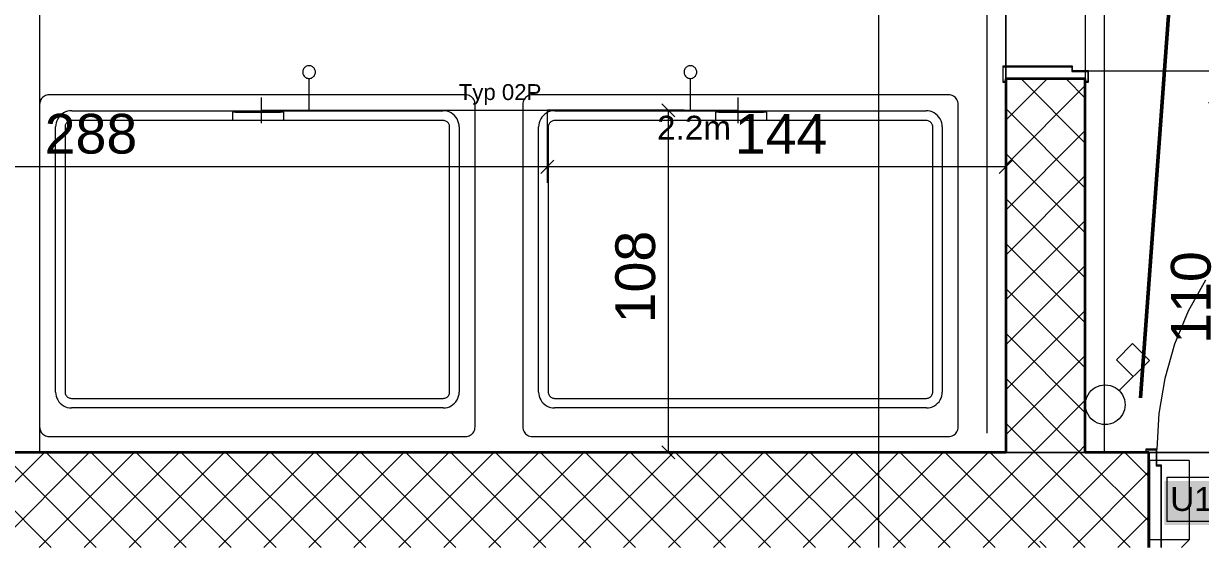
# Model space of a CAD drawing. Extents: x -1132 to 613, y -179 to 712.
# Drawn here: x -597 to -523, y -113.6 to -80.6 of the extents above; entities that cross this region are included whole.
import ezdxf
from ezdxf.lldxf.tags import DXFTag

# ---------------------------------------------------------------- set-up
doc = ezdxf.new("R2010")
doc.units = 0
doc.layers.get('0').update_dxf_attribs({"lineweight": 13})
for name, color, linetype, lineweight in [('A-DETL-____-HDLN', 7, '_Verdeckte Linien_', 9), ('A-DOOR-____-IDEN', 7, 'Continuous', 5), ('A-DOOR-____-OTLN', 7, 'Continuous', 9), ('A-DOOR-FRAM-MCUT', 7, 'Continuous', 9), ('A-DOOR-OPNG-OTLN', 7, 'Continuous', 9), ('A-FLOR-____-OTLN', 7, 'Continuous', 9), ('A-FLOR-____-OVHD', 7, 'Strichpunkt - Fein', 9), ('A-WALL-____-MCUT', 7, 'Continuous', 35), ('A-WALL-____-PATT', 7, 'Continuous', 35), ('Q-SPCQ-____-OTLN', 7, 'Continuous', 9), ('S-GRID-____-OTLN', 7, 'Continuous', 5)]:
    doc.layers.add(name, color=color, linetype=linetype, lineweight=lineweight)
for name, color, linetype, lineweight, true_color in [('EL01_VVV_Mass', 7, 'Continuous', 13, 0xb2b200), ('EL01_WAN_Leuchten', 7, 'Continuous', 13, 0x0080ff), ('EL01_WAN_Leuchtentyp', 7, 'Continuous', 13, 0x0099ff), ('EL01_WAN_Sicherheit', 7, 'Continuous', 13, 0x804000), ('X_Geometrie', 3, 'Continuous', 50, 0x00ff00)]:
    doc.layers.add(name, color=color, linetype=linetype, lineweight=lineweight, true_color=true_color)
doc.styles.get("Standard").update_dxf_attribs({"font": 'arial.ttf'})
tags = doc.linetypes.add('_Rasterlinie_', pattern=[0.375, 0.2, -0.05, 0.075, -0.05]).pattern_tags.tags
tags[10:11] = [DXFTag(74, 4), DXFTag(75, 0), DXFTag(340, '0'), DXFTag(46, 1.0), DXFTag(50, 0.0), DXFTag(44, 0.0), DXFTag(45, 0.0)]
tags[8:9] = [DXFTag(74, 4), DXFTag(75, 0), DXFTag(340, '0'), DXFTag(46, 1.0), DXFTag(50, 0.0), DXFTag(44, 0.0), DXFTag(45, 0.0)]
tags[6:7] = [DXFTag(74, 4), DXFTag(75, 0), DXFTag(340, '0'), DXFTag(46, 1.0), DXFTag(50, 0.0), DXFTag(44, 0.0), DXFTag(45, 0.0)]
tags[4:5] = [DXFTag(74, 4), DXFTag(75, 0), DXFTag(340, '0'), DXFTag(46, 1.0), DXFTag(50, 0.0), DXFTag(44, 0.0), DXFTag(45, 0.0)]
tags = doc.linetypes.add('_Verdeckte Linien_', pattern=[0.15, 0.1, -0.05]).pattern_tags.tags
tags[6:7] = [DXFTag(74, 4), DXFTag(75, 0), DXFTag(340, '0'), DXFTag(46, 1.0), DXFTag(50, 0.0), DXFTag(44, 0.0), DXFTag(45, 0.0)]
tags[4:5] = [DXFTag(74, 4), DXFTag(75, 0), DXFTag(340, '0'), DXFTag(46, 1.0), DXFTag(50, 0.0), DXFTag(44, 0.0), DXFTag(45, 0.0)]
tags = doc.linetypes.add('Grundrissdarstellung Sturz', pattern=[0.25, 0.15, -0.05, 0, -0.05]).pattern_tags.tags
tags[10:11] = [DXFTag(74, 4), DXFTag(75, 0), DXFTag(340, '0'), DXFTag(46, 1.0), DXFTag(50, 0.0), DXFTag(44, 0.0), DXFTag(45, 0.0)]
tags[8:9] = [DXFTag(74, 4), DXFTag(75, 0), DXFTag(340, '0'), DXFTag(46, 1.0), DXFTag(50, 0.0), DXFTag(44, 0.0), DXFTag(45, 0.0)]
tags[6:7] = [DXFTag(74, 4), DXFTag(75, 0), DXFTag(340, '0'), DXFTag(46, 1.0), DXFTag(50, 0.0), DXFTag(44, 0.0), DXFTag(45, 0.0)]
tags[4:5] = [DXFTag(74, 4), DXFTag(75, 0), DXFTag(340, '0'), DXFTag(46, 1.0), DXFTag(50, 0.0), DXFTag(44, 0.0), DXFTag(45, 0.0)]
tags = doc.linetypes.add('Strichpunkt - Fein', pattern=[0.2, 0.1, -0.05, 0, -0.05]).pattern_tags.tags
tags[10:11] = [DXFTag(74, 4), DXFTag(75, 0), DXFTag(340, '0'), DXFTag(46, 1.0), DXFTag(50, 0.0), DXFTag(44, 0.0), DXFTag(45, 0.0)]
tags[8:9] = [DXFTag(74, 4), DXFTag(75, 0), DXFTag(340, '0'), DXFTag(46, 1.0), DXFTag(50, 0.0), DXFTag(44, 0.0), DXFTag(45, 0.0)]
tags[6:7] = [DXFTag(74, 4), DXFTag(75, 0), DXFTag(340, '0'), DXFTag(46, 1.0), DXFTag(50, 0.0), DXFTag(44, 0.0), DXFTag(45, 0.0)]
tags[4:5] = [DXFTag(74, 4), DXFTag(75, 0), DXFTag(340, '0'), DXFTag(46, 1.0), DXFTag(50, 0.0), DXFTag(44, 0.0), DXFTag(45, 0.0)]

# ---------------------------------------------------------------- blocks, each defined once
blk = doc.blocks.new('Referenz-A0UNPDE96I', base_point=(-1115.886, -117.372))
at = {"layer": 'A-DETL-____-HDLN', "color": 0, "linetype": '_Verdeckte Linien_', "ltscale": 0.13}
blk.add_line((-596.015, -55.622), (-596.015, -107.622), dxfattribs=at)
at = {"layer": 'A-DOOR-____-IDEN', "color": 0, "linetype": 'Continuous', "ltscale": 0.13}
for p, q in [((-525.072, -109.185), (-513.232, -109.185)), ((-525.072, -111.965), (-525.072, -109.185)), ((-513.232, -111.965), (-525.072, -111.965))]:
    blk.add_line(p, q, dxfattribs=at)
at = {"layer": 'A-DOOR-____-IDEN', "color": 7, "linetype": 'Continuous', "ltscale": 0.13, "true_color": 0xffffff}
for points in [[(-525.247, -112.188), (-510.708, -112.188), (-525.247, -109.429)], [(-510.708, -112.188), (-525.247, -109.429), (-510.708, -109.429)]]:
    blk.add_solid(points, dxfattribs=at)
at = {"layer": 'A-DOOR-____-OTLN', "color": 0, "linetype": 'Grundrissdarstellung Sturz', "ltscale": 0.13}
for p, q in [((-535.215, -63.122), (-535.215, -84.122)), ((-530.215, -63.122), (-530.215, -84.122)), ((-526.215, -107.622), (-505.215, -107.622))]:
    blk.add_line(p, q, dxfattribs=at)
at = {"layer": 'A-DOOR-FRAM-MCUT', "color": 0, "linetype": 'Continuous', "ltscale": 0.13}
for p, q in [((-531.015, -83.322), (-535.415, -83.322)), ((-535.415, -83.322), (-535.415, -84.322)), ((-535.375, -84.282), (-535.375, -83.362)), ((-535.375, -83.362), (-531.055, -83.362)), ((-531.055, -83.362), (-531.055, -83.662)), ((-531.055, -83.662), (-530.055, -83.662)), ((-531.015, -83.622), (-531.015, -83.322)), ((-530.015, -83.622), (-531.015, -83.622)), ((-530.055, -83.662), (-530.055, -84.282)), ((-530.015, -84.322), (-530.015, -83.622)), ((-535.415, -84.322), (-535.215, -84.322)), ((-535.215, -84.282), (-535.375, -84.282)), ((-530.055, -84.282), (-530.215, -84.282)), ((-530.215, -84.322), (-530.015, -84.322)), ((-525.715, -107.422), (-526.415, -107.422)), ((-526.415, -107.422), (-526.415, -107.622)), ((-526.375, -107.622), (-526.375, -107.462)), ((-526.375, -107.462), (-525.755, -107.462)), ((-525.755, -107.462), (-525.755, -108.462)), ((-525.715, -108.422), (-525.715, -107.422)), ((-525.755, -108.462), (-525.455, -108.462)), ((-525.415, -108.422), (-525.715, -108.422)), ((-525.455, -108.462), (-525.455, -113.603)), ((-525.415, -113.603), (-525.415, -108.422))]:
    blk.add_line(p, q, dxfattribs=at)
at = {"layer": 'A-DOOR-OPNG-OTLN', "color": 0, "linetype": 'Continuous', "ltscale": 0.13}
for p, q in [((-530.015, -83.622), (-510.015, -83.622)), ((-522.649, -96.781), (-523.734, -98.744)), ((-523.734, -98.744), (-524.592, -100.816)), ((-524.592, -100.816), (-525.213, -102.971)), ((-525.213, -102.971), (-525.589, -105.182)), ((-525.589, -105.182), (-525.715, -107.422))]:
    blk.add_line(p, q, dxfattribs=at)
at = {"layer": 'A-FLOR-____-OTLN', "color": 0, "linetype": 'Continuous', "ltscale": 0.13}
for p, q in [((-530.215, -63.622), (-530.215, -83.622)), ((-535.215, -83.324), (-535.215, -63.92)), ((-535.215, -84.122), (-535.215, -83.362)), ((-530.215, -83.662), (-530.215, -84.122)), ((-526.215, -107.622), (-525.755, -107.622)), ((-525.715, -107.622), (-505.715, -107.622))]:
    blk.add_line(p, q, dxfattribs=at)
at = {"layer": 'A-FLOR-____-OVHD', "color": 0, "linetype": 'Strichpunkt - Fein', "ltscale": 0.13}
for p, q in [((-529.015, -107.622), (-529.015, 223.278)), ((-536.415, -21.522), (-536.415, -106.422)), ((-231.115, -107.622), (-995.015, -107.622))]:
    blk.add_line(p, q, dxfattribs=at)
at = {"layer": 'A-WALL-____-MCUT', "color": 0, "linetype": 'Continuous', "ltscale": 0.35}
for p, q in [((-530.215, -84.122), (-535.215, -84.122)), ((-535.215, -84.122), (-535.215, -107.622)), ((-530.215, -107.622), (-530.215, -84.122)), ((-535.215, -107.622), (-654.315, -107.622)), ((-526.215, -107.622), (-530.215, -107.622)), ((-526.215, -113.603), (-526.215, -107.622))]:
    blk.add_line(p, q, dxfattribs=at)
at = {"layer": 'A-WALL-____-MCUT', "color": 0, "linetype": 'Continuous', "lineweight": 9, "ltscale": 0.13}
blk.add_line((-535.215, -107.622), (-530.215, -107.622), dxfattribs=at)
at = {"layer": 'A-WALL-____-PATT', "color": 0, "linetype": 'Continuous', "lineweight": 9, "ltscale": 0.13}
for p, q in [((-535.215, -86.716), (-532.62, -84.122)), ((-530.215, -88.159), (-534.252, -84.122)), ((-530.215, -85.331), (-531.424, -84.122)), ((-535.215, -89.545), (-530.215, -84.545)), ((-530.215, -90.988), (-535.215, -85.988)), ((-535.215, -92.373), (-530.215, -87.373)), ((-530.215, -93.816), (-535.215, -88.816)), ((-535.215, -95.202), (-530.215, -90.202)), ((-530.215, -96.644), (-535.215, -91.644)), ((-535.215, -98.03), (-530.215, -93.03)), ((-530.215, -99.473), (-535.215, -94.473)), ((-535.215, -100.858), (-530.215, -95.858)), ((-530.215, -102.301), (-535.215, -97.301)), ((-535.215, -103.687), (-530.215, -98.687)), ((-530.215, -105.13), (-535.215, -100.13)), ((-535.215, -106.515), (-530.215, -101.515)), ((-530.551, -107.622), (-535.215, -102.958)), ((-533.493, -107.622), (-530.215, -104.344)), ((-533.379, -107.622), (-535.215, -105.787)), ((-530.664, -107.622), (-530.215, -107.172)), ((-601.7, -113.603), (-595.718, -107.622)), ((-595.28, -113.603), (-601.262, -107.622)), ((-598.871, -113.603), (-592.89, -107.622)), ((-592.452, -113.603), (-598.433, -107.622)), ((-596.043, -113.603), (-590.061, -107.622)), ((-589.623, -113.603), (-595.605, -107.622)), ((-593.214, -113.603), (-587.233, -107.622)), ((-586.795, -113.603), (-592.776, -107.622)), ((-590.386, -113.603), (-584.404, -107.622)), ((-583.966, -113.603), (-589.948, -107.622)), ((-587.558, -113.603), (-581.576, -107.622)), ((-581.138, -113.603), (-587.12, -107.622)), ((-584.729, -113.603), (-578.748, -107.622)), ((-578.31, -113.603), (-584.291, -107.622)), ((-581.901, -113.603), (-575.919, -107.622)), ((-575.481, -113.603), (-581.463, -107.622)), ((-579.072, -113.603), (-573.091, -107.622)), ((-572.653, -113.603), (-578.634, -107.622)), ((-576.244, -113.603), (-570.262, -107.622)), ((-569.824, -113.603), (-575.806, -107.622)), ((-573.415, -113.603), (-567.434, -107.622)), ((-566.996, -113.603), (-572.977, -107.622)), ((-570.587, -113.603), (-564.605, -107.622)), ((-564.167, -113.603), (-570.149, -107.622)), ((-567.759, -113.603), (-561.777, -107.622)), ((-561.339, -113.603), (-567.321, -107.622)), ((-564.93, -113.603), (-558.949, -107.622)), ((-558.511, -113.603), (-564.492, -107.622)), ((-562.102, -113.603), (-556.12, -107.622)), ((-555.682, -113.603), (-561.664, -107.622)), ((-559.273, -113.603), (-553.292, -107.622)), ((-552.854, -113.603), (-558.835, -107.622)), ((-556.445, -113.603), (-550.463, -107.622)), ((-550.025, -113.603), (-556.007, -107.622)), ((-553.616, -113.603), (-547.635, -107.622)), ((-547.197, -113.603), (-553.178, -107.622)), ((-550.788, -113.603), (-544.806, -107.622)), ((-544.368, -113.603), (-550.35, -107.622)), ((-547.96, -113.603), (-541.978, -107.622)), ((-541.54, -113.603), (-547.522, -107.622)), ((-545.131, -113.603), (-539.15, -107.622)), ((-538.712, -113.603), (-544.693, -107.622)), ((-542.303, -113.603), (-536.321, -107.622)), ((-535.883, -113.603), (-541.865, -107.622)), ((-539.474, -113.603), (-533.493, -107.622)), ((-533.055, -113.603), (-539.036, -107.622)), ((-536.646, -113.603), (-530.664, -107.622)), ((-530.226, -113.603), (-536.208, -107.622)), ((-533.818, -113.603), (-527.836, -107.622)), ((-527.398, -113.603), (-533.379, -107.622)), ((-526.215, -111.958), (-530.551, -107.622)), ((-526.215, -109.13), (-527.723, -107.622)), ((-530.989, -113.603), (-526.215, -108.829)), ((-528.161, -113.603), (-526.215, -111.657))]:
    blk.add_line(p, q, dxfattribs=at)
at = {"layer": 'Q-SPCQ-____-OTLN', "color": 0, "linetype": 'Continuous', "ltscale": 0.13}
for p, q in [((-595.644, -85.167), (-595.715, -85.202)), ((-595.57, -85.142), (-595.644, -85.167)), ((-595.493, -85.127), (-595.57, -85.142)), ((-595.415, -85.122), (-595.493, -85.127)), ((-569.215, -85.122), (-595.415, -85.122)), ((-569.136, -85.127), (-569.215, -85.122)), ((-569.059, -85.142), (-569.136, -85.127)), ((-568.985, -85.167), (-569.059, -85.142)), ((-568.915, -85.202), (-568.985, -85.167)), ((-565.244, -85.167), (-565.315, -85.202)), ((-565.17, -85.142), (-565.244, -85.167)), ((-565.093, -85.127), (-565.17, -85.142)), ((-565.015, -85.122), (-565.093, -85.127)), ((-538.815, -85.122), (-565.015, -85.122)), ((-538.736, -85.127), (-538.815, -85.122)), ((-538.659, -85.142), (-538.736, -85.127)), ((-538.585, -85.167), (-538.659, -85.142)), ((-538.515, -85.202), (-538.585, -85.167)), ((-596.01, -85.643), (-596.015, -85.722)), ((-596.015, -85.722), (-596.015, -106.022)), ((-595.994, -85.566), (-596.01, -85.643)), ((-595.969, -85.492), (-595.994, -85.566)), ((-595.934, -85.422), (-595.969, -85.492)), ((-595.891, -85.356), (-595.934, -85.422)), ((-595.839, -85.297), (-595.891, -85.356)), ((-595.78, -85.246), (-595.839, -85.297)), ((-595.715, -85.202), (-595.78, -85.246)), ((-568.849, -85.246), (-568.915, -85.202)), ((-568.79, -85.297), (-568.849, -85.246)), ((-568.739, -85.356), (-568.79, -85.297)), ((-568.695, -85.422), (-568.739, -85.356)), ((-568.66, -85.492), (-568.695, -85.422)), ((-568.635, -85.566), (-568.66, -85.492)), ((-568.62, -85.643), (-568.635, -85.566)), ((-568.615, -85.722), (-568.62, -85.643)), ((-568.615, -106.022), (-568.615, -85.722)), ((-565.61, -85.643), (-565.615, -85.722)), ((-565.615, -85.722), (-565.615, -106.022)), ((-565.594, -85.566), (-565.61, -85.643)), ((-565.569, -85.492), (-565.594, -85.566)), ((-565.534, -85.422), (-565.569, -85.492)), ((-565.491, -85.356), (-565.534, -85.422)), ((-565.439, -85.297), (-565.491, -85.356)), ((-565.38, -85.246), (-565.439, -85.297)), ((-565.315, -85.202), (-565.38, -85.246)), ((-538.449, -85.246), (-538.515, -85.202)), ((-538.39, -85.297), (-538.449, -85.246)), ((-538.339, -85.356), (-538.39, -85.297)), ((-538.295, -85.422), (-538.339, -85.356)), ((-538.26, -85.492), (-538.295, -85.422)), ((-538.235, -85.566), (-538.26, -85.492)), ((-538.22, -85.643), (-538.235, -85.566)), ((-538.215, -85.722), (-538.22, -85.643)), ((-538.215, -106.022), (-538.215, -85.722)), ((-594.878, -86.632), (-594.937, -86.752)), ((-594.804, -86.521), (-594.878, -86.632)), ((-594.716, -86.421), (-594.804, -86.521)), ((-594.616, -86.333), (-594.716, -86.421)), ((-594.505, -86.258), (-594.616, -86.333)), ((-594.385, -86.199), (-594.505, -86.258)), ((-594.259, -86.157), (-594.385, -86.199)), ((-594.128, -86.13), (-594.259, -86.157)), ((-593.994, -86.122), (-594.128, -86.13)), ((-593.994, -86.122), (-570.635, -86.122)), ((-583.881, -86.213), (-583.881, -86.698)), ((-583.681, -86.213), (-583.881, -86.213)), ((-583.681, -86.213), (-580.859, -86.213)), ((-580.659, -86.213), (-580.859, -86.213)), ((-580.659, -86.698), (-580.659, -86.213)), ((-570.502, -86.13), (-570.635, -86.122)), ((-570.371, -86.157), (-570.502, -86.13)), ((-570.244, -86.199), (-570.371, -86.157)), ((-570.125, -86.258), (-570.244, -86.199)), ((-570.014, -86.333), (-570.125, -86.258)), ((-569.913, -86.421), (-570.014, -86.333)), ((-569.825, -86.521), (-569.913, -86.421)), ((-569.751, -86.632), (-569.825, -86.521)), ((-569.692, -86.752), (-569.751, -86.632)), ((-564.478, -86.632), (-564.537, -86.752)), ((-564.404, -86.521), (-564.478, -86.632)), ((-564.316, -86.421), (-564.404, -86.521)), ((-564.216, -86.333), (-564.316, -86.421)), ((-564.105, -86.258), (-564.216, -86.333)), ((-563.985, -86.199), (-564.105, -86.258)), ((-563.859, -86.157), (-563.985, -86.199)), ((-563.728, -86.13), (-563.859, -86.157)), ((-563.594, -86.122), (-563.728, -86.13)), ((-563.594, -86.122), (-540.235, -86.122)), ((-553.481, -86.213), (-553.481, -86.698)), ((-553.281, -86.213), (-553.481, -86.213)), ((-553.281, -86.213), (-550.459, -86.213)), ((-550.259, -86.213), (-550.459, -86.213)), ((-550.259, -86.698), (-550.259, -86.213)), ((-540.102, -86.13), (-540.235, -86.122)), ((-539.971, -86.157), (-540.102, -86.13)), ((-539.844, -86.199), (-539.971, -86.157)), ((-539.725, -86.258), (-539.844, -86.199)), ((-539.614, -86.333), (-539.725, -86.258)), ((-539.513, -86.421), (-539.614, -86.333)), ((-539.425, -86.521), (-539.513, -86.421)), ((-539.351, -86.632), (-539.425, -86.521)), ((-539.292, -86.752), (-539.351, -86.632)), ((-595.006, -87.009), (-595.015, -87.142)), ((-595.015, -103.822), (-595.015, -87.142)), ((-594.98, -86.878), (-595.006, -87.009)), ((-594.937, -86.752), (-594.98, -86.878)), ((-594.411, -87.09), (-594.415, -87.142)), ((-594.415, -87.142), (-594.415, -103.822)), ((-594.401, -87.038), (-594.411, -87.09)), ((-594.384, -86.989), (-594.401, -87.038)), ((-594.361, -86.942), (-594.384, -86.989)), ((-594.332, -86.898), (-594.361, -86.942)), ((-594.297, -86.859), (-594.332, -86.898)), ((-594.258, -86.825), (-594.297, -86.859)), ((-594.215, -86.796), (-594.258, -86.825)), ((-594.168, -86.772), (-594.215, -86.796)), ((-594.118, -86.756), (-594.168, -86.772)), ((-594.067, -86.745), (-594.118, -86.756)), ((-594.015, -86.742), (-594.067, -86.745)), ((-570.615, -86.742), (-594.015, -86.742)), ((-570.562, -86.745), (-570.615, -86.742)), ((-570.511, -86.756), (-570.562, -86.745)), ((-570.462, -86.772), (-570.511, -86.756)), ((-570.415, -86.796), (-570.462, -86.772)), ((-570.371, -86.825), (-570.415, -86.796)), ((-570.332, -86.859), (-570.371, -86.825)), ((-570.297, -86.898), (-570.332, -86.859)), ((-570.268, -86.942), (-570.297, -86.898)), ((-570.245, -86.989), (-570.268, -86.942)), ((-570.228, -87.038), (-570.245, -86.989)), ((-570.218, -87.09), (-570.228, -87.038)), ((-570.215, -87.142), (-570.218, -87.09)), ((-570.215, -103.822), (-570.215, -87.142)), ((-569.649, -86.878), (-569.692, -86.752)), ((-569.623, -87.009), (-569.649, -86.878)), ((-569.615, -87.142), (-569.623, -87.009)), ((-569.615, -87.142), (-569.615, -103.822)), ((-564.606, -87.009), (-564.615, -87.142)), ((-564.615, -103.822), (-564.615, -87.142)), ((-564.58, -86.878), (-564.606, -87.009)), ((-564.537, -86.752), (-564.58, -86.878)), ((-564.011, -87.09), (-564.015, -87.142)), ((-564.015, -87.142), (-564.015, -103.822)), ((-564.001, -87.038), (-564.011, -87.09)), ((-563.984, -86.989), (-564.001, -87.038)), ((-563.961, -86.942), (-563.984, -86.989)), ((-563.932, -86.898), (-563.961, -86.942)), ((-563.897, -86.859), (-563.932, -86.898)), ((-563.858, -86.825), (-563.897, -86.859)), ((-563.815, -86.796), (-563.858, -86.825)), ((-563.768, -86.772), (-563.815, -86.796)), ((-563.718, -86.756), (-563.768, -86.772)), ((-563.667, -86.745), (-563.718, -86.756)), ((-563.615, -86.742), (-563.667, -86.745)), ((-540.215, -86.742), (-563.615, -86.742)), ((-540.162, -86.745), (-540.215, -86.742)), ((-540.111, -86.756), (-540.162, -86.745)), ((-540.062, -86.772), (-540.111, -86.756)), ((-540.015, -86.796), (-540.062, -86.772)), ((-539.971, -86.825), (-540.015, -86.796)), ((-539.932, -86.859), (-539.971, -86.825)), ((-539.897, -86.898), (-539.932, -86.859)), ((-539.868, -86.942), (-539.897, -86.898)), ((-539.845, -86.989), (-539.868, -86.942)), ((-539.828, -87.038), (-539.845, -86.989)), ((-539.818, -87.09), (-539.828, -87.038)), ((-539.815, -87.142), (-539.818, -87.09)), ((-539.815, -103.822), (-539.815, -87.142)), ((-539.249, -86.878), (-539.292, -86.752)), ((-539.223, -87.009), (-539.249, -86.878)), ((-539.215, -87.142), (-539.223, -87.009)), ((-539.215, -87.142), (-539.215, -103.822)), ((-595.015, -103.822), (-595.006, -103.952)), ((-595.006, -103.952), (-594.981, -104.081)), ((-594.981, -104.081), (-594.939, -104.204)), ((-594.939, -104.204), (-594.881, -104.322)), ((-594.881, -104.322), (-594.808, -104.431)), ((-594.415, -103.822), (-594.411, -103.874)), ((-594.411, -103.874), (-594.401, -103.925)), ((-594.401, -103.925), (-594.384, -103.975)), ((-594.384, -103.975), (-594.361, -104.022)), ((-594.361, -104.022), (-594.332, -104.065)), ((-594.332, -104.065), (-594.297, -104.105)), ((-594.297, -104.105), (-594.258, -104.139)), ((-594.258, -104.139), (-594.215, -104.168)), ((-594.215, -104.168), (-594.168, -104.191)), ((-594.168, -104.191), (-594.118, -104.208)), ((-594.118, -104.208), (-594.067, -104.218)), ((-594.067, -104.218), (-594.015, -104.222)), ((-594.015, -104.222), (-570.615, -104.222)), ((-570.615, -104.222), (-570.562, -104.218)), ((-570.562, -104.218), (-570.511, -104.208)), ((-570.511, -104.208), (-570.462, -104.191)), ((-570.462, -104.191), (-570.415, -104.168)), ((-570.415, -104.168), (-570.371, -104.139)), ((-570.371, -104.139), (-570.332, -104.105)), ((-570.332, -104.105), (-570.297, -104.065)), ((-570.297, -104.065), (-570.268, -104.022)), ((-570.268, -104.022), (-570.245, -103.975)), ((-570.245, -103.975), (-570.228, -103.925)), ((-570.228, -103.925), (-570.218, -103.874)), ((-570.218, -103.874), (-570.215, -103.822)), ((-569.821, -104.431), (-569.749, -104.322)), ((-569.749, -104.322), (-569.691, -104.204)), ((-569.691, -104.204), (-569.649, -104.081)), ((-569.649, -104.081), (-569.623, -103.952)), ((-569.623, -103.952), (-569.615, -103.822)), ((-564.615, -103.822), (-564.606, -103.952)), ((-564.606, -103.952), (-564.581, -104.081)), ((-564.581, -104.081), (-564.539, -104.204)), ((-564.539, -104.204), (-564.481, -104.322)), ((-564.481, -104.322), (-564.408, -104.431)), ((-564.015, -103.822), (-564.011, -103.874)), ((-564.011, -103.874), (-564.001, -103.925)), ((-564.001, -103.925), (-563.984, -103.975)), ((-563.984, -103.975), (-563.961, -104.022)), ((-563.961, -104.022), (-563.932, -104.065)), ((-563.932, -104.065), (-563.897, -104.105)), ((-563.897, -104.105), (-563.858, -104.139)), ((-563.858, -104.139), (-563.815, -104.168)), ((-563.815, -104.168), (-563.768, -104.191)), ((-563.768, -104.191), (-563.718, -104.208)), ((-563.718, -104.208), (-563.667, -104.218)), ((-563.667, -104.218), (-563.615, -104.222)), ((-563.615, -104.222), (-540.215, -104.222)), ((-540.215, -104.222), (-540.162, -104.218)), ((-540.162, -104.218), (-540.111, -104.208)), ((-540.111, -104.208), (-540.062, -104.191)), ((-540.062, -104.191), (-540.015, -104.168)), ((-540.015, -104.168), (-539.971, -104.139)), ((-539.971, -104.139), (-539.932, -104.105)), ((-539.932, -104.105), (-539.897, -104.065)), ((-539.897, -104.065), (-539.868, -104.022)), ((-539.868, -104.022), (-539.845, -103.975)), ((-539.845, -103.975), (-539.828, -103.925)), ((-539.828, -103.925), (-539.818, -103.874)), ((-539.818, -103.874), (-539.815, -103.822)), ((-539.421, -104.431), (-539.349, -104.322)), ((-539.349, -104.322), (-539.291, -104.204)), ((-539.291, -104.204), (-539.249, -104.081)), ((-539.249, -104.081), (-539.223, -103.952)), ((-539.223, -103.952), (-539.215, -103.822)), ((-594.808, -104.431), (-594.722, -104.529)), ((-594.722, -104.529), (-594.623, -104.615)), ((-594.623, -104.615), (-594.515, -104.688)), ((-594.515, -104.688), (-594.397, -104.746)), ((-594.397, -104.746), (-594.273, -104.788)), ((-594.273, -104.788), (-594.145, -104.813)), ((-594.145, -104.813), (-594.015, -104.822)), ((-570.615, -104.822), (-594.015, -104.822)), ((-570.615, -104.822), (-570.484, -104.813)), ((-570.484, -104.813), (-570.356, -104.788)), ((-570.356, -104.788), (-570.232, -104.746)), ((-570.232, -104.746), (-570.115, -104.688)), ((-570.115, -104.688), (-570.006, -104.615)), ((-570.006, -104.615), (-569.908, -104.529)), ((-569.908, -104.529), (-569.821, -104.431)), ((-564.408, -104.431), (-564.322, -104.529)), ((-564.322, -104.529), (-564.223, -104.615)), ((-564.223, -104.615), (-564.115, -104.688)), ((-564.115, -104.688), (-563.997, -104.746)), ((-563.997, -104.746), (-563.873, -104.788)), ((-563.873, -104.788), (-563.745, -104.813)), ((-563.745, -104.813), (-563.615, -104.822)), ((-540.215, -104.822), (-563.615, -104.822)), ((-540.215, -104.822), (-540.084, -104.813)), ((-540.084, -104.813), (-539.956, -104.788)), ((-539.956, -104.788), (-539.832, -104.746)), ((-539.832, -104.746), (-539.715, -104.688)), ((-539.715, -104.688), (-539.606, -104.615)), ((-539.606, -104.615), (-539.508, -104.529)), ((-539.508, -104.529), (-539.421, -104.431)), ((-596.015, -106.022), (-596.01, -106.1)), ((-596.01, -106.1), (-595.994, -106.177)), ((-595.994, -106.177), (-595.969, -106.251)), ((-595.969, -106.251), (-595.934, -106.322)), ((-595.934, -106.322), (-595.891, -106.387)), ((-595.891, -106.387), (-595.839, -106.446)), ((-595.839, -106.446), (-595.78, -106.498)), ((-595.78, -106.498), (-595.715, -106.541)), ((-595.715, -106.541), (-595.644, -106.576)), ((-595.644, -106.576), (-595.57, -106.601)), ((-595.57, -106.601), (-595.493, -106.617)), ((-595.493, -106.617), (-595.415, -106.622)), ((-595.415, -106.622), (-569.215, -106.622)), ((-569.215, -106.622), (-569.136, -106.617)), ((-569.136, -106.617), (-569.059, -106.601)), ((-569.059, -106.601), (-568.985, -106.576)), ((-568.985, -106.576), (-568.915, -106.541)), ((-568.915, -106.541), (-568.849, -106.498)), ((-568.849, -106.498), (-568.79, -106.446)), ((-568.79, -106.446), (-568.739, -106.387)), ((-568.739, -106.387), (-568.695, -106.322)), ((-568.695, -106.322), (-568.66, -106.251)), ((-568.66, -106.251), (-568.635, -106.177)), ((-568.635, -106.177), (-568.62, -106.1)), ((-568.62, -106.1), (-568.615, -106.022)), ((-565.615, -106.022), (-565.61, -106.1)), ((-565.61, -106.1), (-565.594, -106.177)), ((-565.594, -106.177), (-565.569, -106.251)), ((-565.569, -106.251), (-565.534, -106.322)), ((-565.534, -106.322), (-565.491, -106.387)), ((-565.491, -106.387), (-565.439, -106.446)), ((-565.439, -106.446), (-565.38, -106.498)), ((-565.38, -106.498), (-565.315, -106.541)), ((-565.315, -106.541), (-565.244, -106.576)), ((-565.244, -106.576), (-565.17, -106.601)), ((-565.17, -106.601), (-565.093, -106.617)), ((-565.093, -106.617), (-565.015, -106.622)), ((-565.015, -106.622), (-538.815, -106.622)), ((-538.815, -106.622), (-538.736, -106.617)), ((-538.736, -106.617), (-538.659, -106.601)), ((-538.659, -106.601), (-538.585, -106.576)), ((-538.585, -106.576), (-538.515, -106.541)), ((-538.515, -106.541), (-538.449, -106.498)), ((-538.449, -106.498), (-538.39, -106.446)), ((-538.39, -106.446), (-538.339, -106.387)), ((-538.339, -106.387), (-538.295, -106.322)), ((-538.295, -106.322), (-538.26, -106.251)), ((-538.26, -106.251), (-538.235, -106.177)), ((-538.235, -106.177), (-538.22, -106.1)), ((-538.22, -106.1), (-538.215, -106.022))]:
    blk.add_line(p, q, dxfattribs=at)
at = {"layer": 'S-GRID-____-OTLN', "color": 0, "linetype": '_Rasterlinie_', "ltscale": 0.13}
blk.add_line((-543.215, -113.603), (-543.215, 631.478), dxfattribs=at)
at = {"layer": 'X_Geometrie', "color": 0, "linetype": 'Continuous', "ltscale": 0.5}
blk.add_line((-499.991, 262.866), (-526.732, -104.18), dxfattribs=at)
at = {"layer": 'A-DOOR-____-IDEN', "color": 0, "linetype": 'Continuous', "ltscale": 0.13, "insert": (-524.872, -109.804), "char_height": 1.5, "attachment_point": 1}
blk.add_mtext('{\\fArial;U100-18-T1}', dxfattribs=at)
blk = doc.blocks.new('Maß-A0UNPDY16I', base_point=(-533.068, -113.603))
at = {"color": 0, "lineweight": -2}
blk.add_line((-532.673, -113.603), (-533.068, -113.208), dxfattribs=at)
blk = doc.blocks.new('LED-Langfeldleuchte 37W-A0UNPE536I', base_point=(-582.063, -86.897))
at = {"color": 0, "lineweight": -2}
for p, q in [((-579.459, -83.644), (-579.463, -83.697)), ((-579.449, -83.593), (-579.459, -83.644)), ((-579.432, -83.544), (-579.449, -83.593)), ((-579.409, -83.497), (-579.432, -83.544)), ((-579.38, -83.453), (-579.409, -83.497)), ((-579.346, -83.414), (-579.38, -83.453)), ((-579.306, -83.379), (-579.346, -83.414)), ((-579.263, -83.35), (-579.306, -83.379)), ((-579.216, -83.327), (-579.263, -83.35)), ((-579.166, -83.31), (-579.216, -83.327)), ((-579.115, -83.3), (-579.166, -83.31)), ((-579.063, -83.297), (-579.115, -83.3)), ((-579.01, -83.3), (-579.063, -83.297)), ((-578.959, -83.31), (-579.01, -83.3)), ((-578.91, -83.327), (-578.959, -83.31)), ((-578.863, -83.35), (-578.91, -83.327)), ((-578.819, -83.379), (-578.863, -83.35)), ((-578.78, -83.414), (-578.819, -83.379)), ((-578.745, -83.453), (-578.78, -83.414)), ((-578.716, -83.497), (-578.745, -83.453)), ((-578.693, -83.544), (-578.716, -83.497)), ((-578.676, -83.593), (-578.693, -83.544)), ((-578.666, -83.644), (-578.676, -83.593)), ((-578.663, -83.697), (-578.666, -83.644)), ((-555.459, -83.644), (-555.463, -83.697)), ((-555.449, -83.593), (-555.459, -83.644)), ((-555.432, -83.544), (-555.449, -83.593)), ((-555.409, -83.497), (-555.432, -83.544)), ((-555.38, -83.453), (-555.409, -83.497)), ((-555.346, -83.414), (-555.38, -83.453)), ((-555.306, -83.379), (-555.346, -83.414)), ((-555.263, -83.35), (-555.306, -83.379)), ((-555.216, -83.327), (-555.263, -83.35)), ((-555.166, -83.31), (-555.216, -83.327)), ((-555.115, -83.3), (-555.166, -83.31)), ((-555.063, -83.297), (-555.115, -83.3)), ((-555.01, -83.3), (-555.063, -83.297)), ((-554.959, -83.31), (-555.01, -83.3)), ((-554.91, -83.327), (-554.959, -83.31)), ((-554.863, -83.35), (-554.91, -83.327)), ((-554.819, -83.379), (-554.863, -83.35)), ((-554.78, -83.414), (-554.819, -83.379)), ((-554.745, -83.453), (-554.78, -83.414)), ((-554.716, -83.497), (-554.745, -83.453)), ((-554.693, -83.544), (-554.716, -83.497)), ((-554.676, -83.593), (-554.693, -83.544)), ((-554.666, -83.644), (-554.676, -83.593)), ((-554.663, -83.697), (-554.666, -83.644)), ((-579.463, -83.697), (-579.459, -83.749)), ((-579.459, -83.749), (-579.449, -83.8)), ((-579.449, -83.8), (-579.432, -83.85)), ((-579.432, -83.85), (-579.409, -83.897)), ((-579.409, -83.897), (-579.38, -83.94)), ((-579.38, -83.94), (-579.346, -83.98)), ((-579.346, -83.98), (-579.306, -84.014)), ((-579.306, -84.014), (-579.263, -84.043)), ((-579.263, -84.043), (-579.216, -84.066)), ((-579.216, -84.066), (-579.166, -84.083)), ((-579.166, -84.083), (-579.115, -84.093)), ((-579.115, -84.093), (-579.063, -84.097)), ((-579.063, -84.097), (-579.01, -84.093)), ((-579.063, -86.097), (-579.063, -84.097)), ((-579.01, -84.093), (-578.959, -84.083)), ((-578.959, -84.083), (-578.91, -84.066)), ((-578.91, -84.066), (-578.863, -84.043)), ((-578.863, -84.043), (-578.819, -84.014)), ((-578.819, -84.014), (-578.78, -83.98)), ((-578.78, -83.98), (-578.745, -83.94)), ((-578.745, -83.94), (-578.716, -83.897)), ((-578.716, -83.897), (-578.693, -83.85)), ((-578.693, -83.85), (-578.676, -83.8)), ((-578.676, -83.8), (-578.666, -83.749)), ((-578.666, -83.749), (-578.663, -83.697)), ((-555.463, -83.697), (-555.459, -83.749)), ((-555.459, -83.749), (-555.449, -83.8)), ((-555.449, -83.8), (-555.432, -83.85)), ((-555.432, -83.85), (-555.409, -83.897)), ((-555.409, -83.897), (-555.38, -83.94)), ((-555.38, -83.94), (-555.346, -83.98)), ((-555.346, -83.98), (-555.306, -84.014)), ((-555.306, -84.014), (-555.263, -84.043)), ((-555.263, -84.043), (-555.216, -84.066)), ((-555.216, -84.066), (-555.166, -84.083)), ((-555.166, -84.083), (-555.115, -84.093)), ((-555.115, -84.093), (-555.063, -84.097)), ((-555.063, -84.097), (-555.01, -84.093)), ((-555.063, -86.097), (-555.063, -84.097)), ((-555.01, -84.093), (-554.959, -84.083)), ((-554.959, -84.083), (-554.91, -84.066)), ((-554.91, -84.066), (-554.863, -84.043)), ((-554.863, -84.043), (-554.819, -84.014)), ((-554.819, -84.014), (-554.78, -83.98)), ((-554.78, -83.98), (-554.745, -83.94)), ((-554.745, -83.94), (-554.716, -83.897)), ((-554.716, -83.897), (-554.693, -83.85)), ((-554.693, -83.85), (-554.676, -83.8)), ((-554.676, -83.8), (-554.666, -83.749)), ((-554.666, -83.749), (-554.663, -83.697)), ((-582.063, -86.897), (-582.063, -85.297)), ((-552.063, -86.897), (-552.063, -85.297)), ((-582.063, -86.097), (-552.063, -86.097))]:
    blk.add_line(p, q, dxfattribs=at)
blk = doc.blocks.new('Bemerkung 1-A0UNPE556I', base_point=(-569.644, -85.452))
at = {"color": 0, "lineweight": -2, "insert": (-569.644, -84.452), "char_height": 1, "attachment_point": 1}
blk.add_mtext('{\\fArial;Typ 02P}', dxfattribs=at)
blk = doc.blocks.new('Bauteilbeschriftung-A0UNPE576I', base_point=(-557.166, -87.942))
at = {"color": 0, "linetype": 'ByBlock', "lineweight": -2, "ltscale": 0.13, "insert": (-557.166, -86.442), "char_height": 1.5, "attachment_point": 1}
blk.add_mtext('{\\fArial;2.2m}', dxfattribs=at)
blk = doc.blocks.new('Maß-A0UNPE7P6I', base_point=(-530.213, -108.035))
at = {"color": 0, "lineweight": -2}
for p, q in [((-522.454, -85.598), (-519.284, -85.598)), ((-521.868, -85.184), (-521.041, -86.012)), ((-521.454, -107.622), (-521.454, -85.598)), ((-521.868, -107.208), (-521.041, -108.035)), ((-520.454, -107.622), (-530.213, -107.622))]:
    blk.add_line(p, q, dxfattribs=at)
at = {"color": 0, "lineweight": -2, "insert": (-524.827, -100.79), "char_height": 2.5, "attachment_point": 1, "rotation": 90}
blk.add_mtext('{\\fArial;110}', dxfattribs=at)
blk = doc.blocks.new('Maß-A0UNPEX76I', base_point=(-564.476, -107.622))
at = {"color": 0, "lineweight": -2}
for p, q in [((-564.063, -90.653), (-564.063, -86.097)), ((-535.213, -88.653), (-535.213, -107.622)), ((-564.476, -90.067), (-563.649, -89.239)), ((-535.626, -90.067), (-534.799, -89.239)), ((-535.213, -89.653), (-564.063, -89.653))]:
    blk.add_line(p, q, dxfattribs=at)
at = {"color": 0, "lineweight": -2, "insert": (-552.274, -86.32), "char_height": 2.5, "attachment_point": 1}
blk.add_mtext('{\\fArial;144}', dxfattribs=at)
blk = doc.blocks.new('Schlüsselschalter_ UP-A0UNPFOJ6I', base_point=(-530.213, -105.872))
at = {"color": 0, "lineweight": -2}
for p, q in [((-527.237, -100.775), (-528.257, -101.795)), ((-526.177, -101.836), (-527.237, -100.775)), ((-527.196, -102.855), (-528.257, -101.795)), ((-528.079, -103.738), (-526.177, -101.836)), ((-529.847, -103.738), (-529.724, -103.63)), ((-529.724, -103.63), (-529.588, -103.539)), ((-529.588, -103.539), (-529.441, -103.467)), ((-529.441, -103.467), (-529.286, -103.414)), ((-529.286, -103.414), (-529.126, -103.382)), ((-529.126, -103.382), (-528.963, -103.372)), ((-528.963, -103.372), (-528.799, -103.382)), ((-528.799, -103.382), (-528.639, -103.414)), ((-528.639, -103.414), (-528.484, -103.467)), ((-528.484, -103.467), (-528.338, -103.539)), ((-528.338, -103.539), (-528.202, -103.63)), ((-528.202, -103.63), (-528.079, -103.738)), ((-530.202, -104.459), (-530.17, -104.298)), ((-530.17, -104.298), (-530.117, -104.143)), ((-530.117, -104.143), (-530.045, -103.997)), ((-530.045, -103.997), (-529.954, -103.861)), ((-529.954, -103.861), (-529.847, -103.738)), ((-528.079, -103.738), (-527.971, -103.861)), ((-527.971, -103.861), (-527.88, -103.997)), ((-527.88, -103.997), (-527.808, -104.143)), ((-527.808, -104.143), (-527.755, -104.298)), ((-527.755, -104.298), (-527.723, -104.459)), ((-530.213, -104.622), (-530.202, -104.459)), ((-530.202, -104.785), (-530.213, -104.622)), ((-530.17, -104.945), (-530.202, -104.785)), ((-530.117, -105.1), (-530.17, -104.945)), ((-530.045, -105.247), (-530.117, -105.1)), ((-527.808, -105.1), (-527.88, -105.247)), ((-527.755, -104.945), (-527.808, -105.1)), ((-527.723, -104.785), (-527.755, -104.945)), ((-527.723, -104.459), (-527.713, -104.622)), ((-527.713, -104.622), (-527.723, -104.785)), ((-529.954, -105.383), (-530.045, -105.247)), ((-529.847, -105.506), (-529.954, -105.383)), ((-529.724, -105.613), (-529.847, -105.506)), ((-529.588, -105.704), (-529.724, -105.613)), ((-529.441, -105.777), (-529.588, -105.704)), ((-529.286, -105.829), (-529.441, -105.777)), ((-529.126, -105.861), (-529.286, -105.829)), ((-528.963, -105.872), (-529.126, -105.861)), ((-528.799, -105.861), (-528.963, -105.872)), ((-528.639, -105.829), (-528.799, -105.861)), ((-528.484, -105.777), (-528.639, -105.829)), ((-528.338, -105.704), (-528.484, -105.777)), ((-528.202, -105.613), (-528.338, -105.704)), ((-528.079, -105.506), (-528.202, -105.613)), ((-527.971, -105.383), (-528.079, -105.506)), ((-527.88, -105.247), (-527.971, -105.383))]:
    blk.add_line(p, q, dxfattribs=at)
blk = doc.blocks.new('Maß-A0UNPFSB6I', base_point=(-622.176, -90.653))
at = {"color": 0, "lineweight": -2}
for p, q in [((-621.763, -90.653), (-621.763, -86.097)), ((-564.063, -90.653), (-564.063, -86.097)), ((-622.176, -90.067), (-621.349, -89.239)), ((-564.476, -90.067), (-563.649, -89.239)), ((-564.063, -89.653), (-621.763, -89.653))]:
    blk.add_line(p, q, dxfattribs=at)
at = {"color": 0, "lineweight": -2, "insert": (-595.699, -86.32), "char_height": 2.5, "attachment_point": 1}
blk.add_mtext('{\\fArial;288}', dxfattribs=at)
blk = doc.blocks.new('Maß-A0UNPFUJ6I', base_point=(-564.063, -108.035))
at = {"color": 0, "lineweight": -2}
for p, q in [((-556.041, -86.51), (-556.868, -85.683)), ((-555.454, -86.097), (-564.063, -86.097)), ((-556.454, -86.097), (-556.454, -107.622)), ((-556.041, -108.035), (-556.868, -107.208)), ((-557.454, -107.622), (-535.213, -107.622))]:
    blk.add_line(p, q, dxfattribs=at)
at = {"color": 0, "lineweight": -2, "insert": (-559.788, -99.503), "char_height": 2.5, "attachment_point": 1, "rotation": 90}
blk.add_mtext('{\\fArial;108}', dxfattribs=at)
blk = doc.blocks.new('Türöffner-A0UNPGAL6I', base_point=(-526.175, -113.603))
at = {"color": 0, "lineweight": -2}
for p, q in [((-526.175, -108.122), (-526.175, -113.603)), ((-523.675, -108.122), (-526.175, -108.122)), ((-523.675, -108.122), (-523.675, -113.122)), ((-523.675, -113.122), (-526.175, -113.122)), ((-523.675, -113.122), (-524.157, -113.603))]:
    blk.add_line(p, q, dxfattribs=at)

msp = doc.modelspace()

# ---------------------------------------------------------------- block references
at = {"color": 9, "lineweight": 25, "ltscale": 0.25, "true_color": 0xc0c0c0}
msp.add_blockref('Referenz-A0UNPDE96I', (-1115.886, -117.372), dxfattribs=at)
at = {"layer": 'EL01_VVV_Mass', "linetype": 'Continuous', "ltscale": 0.13}
for name, p in [('Maß-A0UNPFUJ6I', (-564.063, -108.035)), ('Maß-A0UNPE7P6I', (-530.213, -108.035)), ('Maß-A0UNPFSB6I', (-622.176, -90.653)), ('Maß-A0UNPEX76I', (-564.476, -107.622)), ('Maß-A0UNPDY16I', (-533.068, -113.603))]:
    msp.add_blockref(name, p, dxfattribs=at)
at = {"layer": 'EL01_WAN_Leuchten', "ltscale": 0.13}
for name, p in [('LED-Langfeldleuchte 37W-A0UNPE536I', (-582.063, -86.897)), ('Bauteilbeschriftung-A0UNPE576I', (-557.166, -87.942))]:
    msp.add_blockref(name, p, dxfattribs=at)
at = {"layer": 'EL01_WAN_Leuchtentyp', "ltscale": 0.13}
msp.add_blockref('Bemerkung 1-A0UNPE556I', (-569.644, -85.452), dxfattribs=at)
at = {"layer": 'EL01_WAN_Sicherheit', "linetype": 'Continuous', "ltscale": 0.13}
for name, p in [('Schlüsselschalter_ UP-A0UNPFOJ6I', (-530.213, -105.872)), ('Türöffner-A0UNPGAL6I', (-526.175, -113.603))]:
    msp.add_blockref(name, p, dxfattribs=at)

doc.saveas('drawing.dxf')
